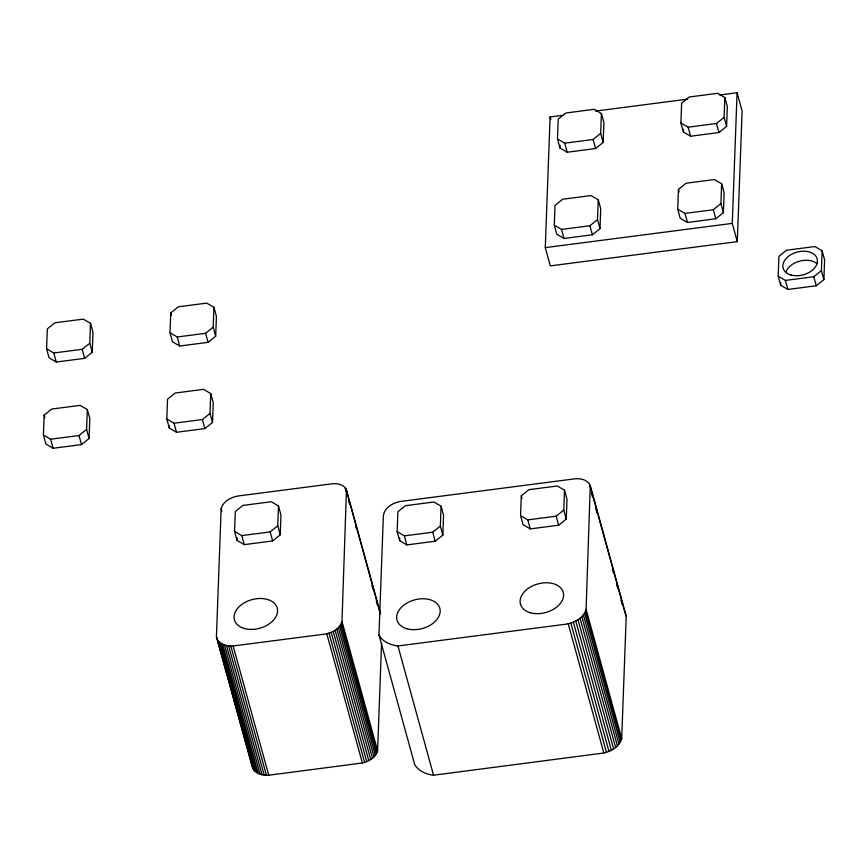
<?xml version="1.0" encoding="UTF-8"?>
<svg xmlns="http://www.w3.org/2000/svg" width="868" height="868" viewBox="0 0 868 868"><rect width="100%" height="100%" fill="white"/><g stroke="black" fill="none" stroke-linecap="round" stroke-linejoin="round"><path stroke-width="1.3" d="M43.4 435.009L44.127 415.175L51.733 409.045L80.116 405.367L87.332 409.577L89.816 418.615L89.089 438.449L81.494 444.59L53.1 448.268L45.885 444.047L43.4 435.009L50.615 439.23L78.999 435.552L86.594 429.41L87.332 409.577M46.579 348.773L47.317 328.929L54.912 322.798L83.295 319.12L90.511 323.33L92.995 332.368L92.268 352.202L84.673 358.343L56.29 362.021L49.075 357.811L46.579 348.773L53.794 352.983L82.178 349.305L89.784 343.164L90.511 323.33M166.819 419.005L167.557 399.171L175.152 393.041L203.535 389.352L210.75 393.573L213.235 402.611L212.508 422.445L204.913 428.575L176.529 432.264L169.314 428.043L166.819 419.005L174.034 423.226L202.418 419.537L210.013 413.407L210.75 393.573M169.998 332.759L170.736 312.925L178.331 306.795L206.714 303.106L213.929 307.326L216.425 316.364L215.687 336.198L208.092 342.339L179.709 346.017L172.493 341.797L169.998 332.759L177.213 336.979L205.607 333.301L213.202 327.16L213.929 307.326M169.314 428.043L169.412 425.407M381.562 643.34L377.591 750.701C375.746 757.504 368.846 761.475 362.379 762.983L268.744 775.222C263.004 775.58 256.234 774.126 253.055 768.853L216.436 636.591L221.156 508.637C223.293 501.053 231.387 496.963 238.678 495.921L331.771 483.845C337.142 483.14 344.129 484.377 346.462 489.943L380.607 613.991M234.544 531.39L235.282 511.545L242.877 505.415L271.261 501.737L278.476 505.946L280.961 514.984L280.234 534.818L272.639 540.959L244.255 544.637L237.04 540.428L234.544 531.39L241.76 535.599L270.143 531.921L277.749 525.78L278.476 505.946M237.04 540.428L237.138 537.78M252.132 763.146L253.055 768.853M217.456 639.618C220.635 644.891 227.405 646.335 233.145 645.987L324.534 634.139C331.804 633.097 339.865 629.018 341.992 621.455L346.462 489.943M378.969 634.888L383.352 515.972C384.34 507.259 393.638 502.409 401.515 501.313L574.225 478.908C580.084 478.138 587.712 479.494 590.262 485.559L626.229 616.258L621.694 738.581C619.535 746.567 611.419 751.243 603.835 753.001L433.544 775.211A32.615 21.787 -15.4 0 1 414.568 764.122L378.969 634.888A32.615 21.787 -15.4 0 0 397.945 645.966L565.589 624.233C574.128 623.007 583.6 618.222 586.095 609.336L590.262 485.559M397.153 531.65L397.88 511.816L405.475 505.686L433.87 501.997L441.085 506.218L443.57 515.256L442.843 535.089L435.237 541.22L406.853 544.909L399.638 540.688L397.153 531.65L404.369 535.871L432.752 532.182L440.347 526.051L441.085 506.218M399.638 540.688L399.736 538.041M520.572 515.646L521.299 495.812L528.905 489.671L557.289 485.993L564.504 490.214L566.988 499.252L566.261 519.086L558.666 525.216L530.272 528.894L523.057 524.684L520.572 515.646L527.787 519.867L556.171 516.178L563.766 510.048L564.504 490.214M719.724 94.981L737.084 92.724L742.118 110.985L737.29 241.64L550.312 265.89L545.278 247.63L550.106 116.974L563.462 115.238M554.305 225.213L555.032 205.38L562.627 199.249L591.021 195.56L598.236 199.781L600.721 208.819L599.994 228.653L592.388 234.783L564.005 238.472L556.789 234.251L554.305 225.213L561.52 229.434L589.904 225.745L597.499 219.615L598.236 199.781M557.484 138.967L558.222 119.133L565.817 113.003L594.2 109.314L601.415 113.534L603.9 122.572L603.173 142.406L595.578 148.536L567.184 152.226L559.969 148.005L557.484 138.967L564.699 143.187L593.083 139.498L600.678 133.368L601.415 113.534M559.969 148.005L560.066 145.368M677.724 209.21L678.45 189.376L686.056 183.235L714.44 179.557L721.655 183.766L724.14 192.804L723.413 212.649L715.818 218.779L687.423 222.458L680.208 218.248L677.724 209.21L684.939 213.419L713.322 209.741L720.917 203.611L721.655 183.766M680.903 122.963L681.64 103.129L689.235 96.999L717.619 93.31L724.834 97.531L727.319 106.569L726.592 126.402L718.997 132.533L690.613 136.222L683.398 132.001L680.903 122.963L688.118 127.184L716.501 123.495L724.107 117.364L724.834 97.531M683.398 132.001L683.496 129.354M737.29 241.64L732.266 223.391L737.084 92.724M778.184 276.198L778.911 256.364L786.506 250.234L814.9 246.545L822.115 250.765L824.6 259.803L823.873 279.637L816.267 285.778L787.884 289.456L780.668 285.236L778.184 276.198L785.399 280.418L813.783 276.74L821.378 270.599L822.115 250.765M780.668 285.236L780.766 282.599M595.513 111.082L687.673 99.136M545.278 247.63L732.266 223.391M821.378 270.599L823.873 279.637M813.783 276.74L816.267 285.778M785.399 280.418L787.884 289.456M724.107 117.364L726.592 126.402M716.501 123.495L718.997 132.533M720.917 203.611L723.413 212.649M713.322 209.741L715.818 218.779M688.118 127.184L690.613 136.222M678.45 189.376L679.167 191.958M684.939 213.419L687.423 222.458M600.678 133.368L603.173 142.406M593.083 139.498L595.578 148.536M597.499 219.615L599.994 228.653M589.904 225.745L592.388 234.783M564.699 143.187L567.184 152.226M550.106 116.974L550.822 119.578M561.52 229.434L564.005 238.472M589.958 485.494L625.199 613.426M591.553 493.371L592.627 497.288M595.86 509.039L596.945 512.955M612.407 569.082L613.481 572.999M616.714 584.75L617.799 588.667M621.032 600.417L622.117 604.334M563.766 510.048L566.261 519.086M586.095 609.336L621.694 738.581M585.509 611.224L621.108 740.458M584.598 613.079L620.197 742.324M556.171 516.178L558.666 525.216M583.361 614.891L618.96 744.126M581.842 616.616L617.441 745.862M580.041 618.233L615.64 747.478M578.012 619.709L613.611 748.954M575.766 621.021L611.365 750.267M573.368 622.15L608.967 751.384M570.84 623.072L606.439 752.306M568.236 623.766L603.835 753.001M521.299 495.812L522.015 498.395M527.787 519.867L530.272 528.894M440.347 526.051L442.843 535.089M432.752 532.182L435.237 541.22M404.369 535.871L406.853 544.909M397.945 645.966L433.544 775.211M345.865 488.684L379.663 611.398M345.008 487.523L346.093 491.44M348.611 500.576L349.685 504.492M355.435 525.39L356.52 529.296M371.981 585.433L373.056 589.35M376.289 601.101L377.374 605.018M341.992 621.455L377.591 750.701M341.493 623.061L377.092 752.296M340.712 624.645L376.311 753.88M339.67 626.186L375.269 755.42M338.368 627.651L373.967 756.896M336.838 629.029L372.437 758.274M335.102 630.287L370.701 759.533M333.204 631.405L368.802 760.65M331.153 632.36L366.752 761.605M329.005 633.152L364.603 762.386M326.78 633.738L362.379 762.983M277.749 525.78L280.234 534.818M270.143 531.921L272.639 540.959M213.202 327.16L215.687 336.198M205.607 333.301L208.092 342.339M210.013 413.407L212.508 422.445M241.76 535.599L244.255 544.637M202.418 419.537L204.913 428.575M170.736 312.925L171.441 315.507M177.213 336.979L179.709 346.017M221.156 508.637L221.882 511.252M174.034 423.226L176.529 432.264M233.145 645.987L268.744 775.222M230.834 646.031L266.433 775.276M228.599 645.879L264.197 775.124M226.461 645.521L262.06 774.755M224.465 644.967L260.064 774.202M222.631 644.219L258.23 773.464M220.993 643.296L256.592 772.542M219.571 642.212L255.17 771.457M218.389 640.975L253.988 770.22M216.436 636.591L252.404 767.388M89.784 343.164L92.268 352.202M82.178 349.305L84.673 358.343M86.594 429.41L89.089 438.449M78.999 435.552L81.494 444.59M53.794 352.983L56.29 362.021M44.127 415.175L44.843 417.758M50.615 439.23L53.1 448.268M625.861 614.804L626.229 616.258M786.061 271.565A17.631 11.772 -15.4 0 1 800.079 261.018A17.631 11.772 -15.4 0 1 817.048 263.763M530.478 612.786A22.21 14.832 -15.4 0 0 563.603 595.394A22.21 14.832 -15.4 0 0 531.455 586.453A22.21 14.832 -15.4 0 0 530.478 612.786M407.059 628.801A22.21 14.832 -15.4 0 0 440.184 611.398A22.21 14.832 -15.4 0 0 408.025 602.457A22.21 14.832 -15.4 0 0 407.059 628.801M244.451 628.53A22.21 14.832 -15.4 0 0 277.576 611.126A22.21 14.832 -15.4 0 0 245.427 602.186A22.21 14.832 -15.4 0 0 244.451 628.53M791.117 275.058A17.631 11.772 -15.4 0 0 817.428 261.246A17.631 11.772 -15.4 0 0 791.887 254.15A17.631 11.772 -15.4 0 0 791.117 275.058"/></g></svg>
